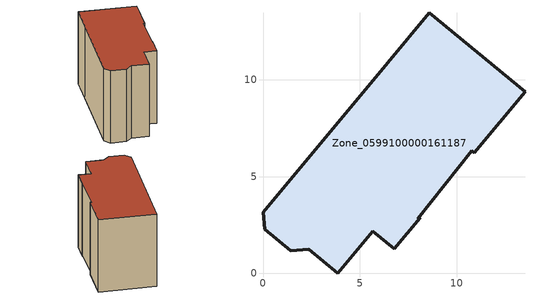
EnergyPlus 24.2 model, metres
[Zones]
Zone_0599100000161187
 floor ground (C_G): 10.76,6.34 7.98,2.81 8.11,2.88 6.76,1.26 5.66,2.17 3.85,0 2.36,1.24 1.44,1.16 0.09,2.29 0,3.15 6.43,10.86 8.56,13.46 13.51,9.38 10.89,6.23 z0
 wall outside (C_F): 0.09,2.29 1.44,1.16 2.36,1.24 3.85,0 5.66,2.17 6.76,1.26 8.11,2.88 7.98,2.81 10.76,6.34 10.89,6.23 13.51,9.38 8.56,13.46 6.43,10.86 0,3.15 0.09,2.29 z0:8.73
 roof outside (C_R): 7.98,2.81 10.76,6.34 10.89,6.23 13.51,9.38 8.56,13.46 6.43,10.86 0,3.15 0.09,2.29 1.44,1.16 2.36,1.24 3.85,0 5.66,2.17 6.76,1.26 8.11,2.88 z8.73
[BUILDING]
Pand.0599100000161187: North Axis=0; Terrain=City; Loads Convergence Tolerance Value=0.04; Temperature Convergence Tolerance Value=0.4; Solar Distribution=FullExterior; Maximum Number of Warmup Days=25; Minimum Number of Warmup Days=1
[Site:Location]
Rotterdam.The.Hague.AP_ZH_NLD Design_Conditions: Latitude=51.96; Longitude=4.45; Time Zone=1; Elevation=-4.5
[SITE:GROUNDTEMPERATURE:BUILDINGSURFACE]
18, 18, 18, 18, 18, 18, 18, 18, 18, 18, 18, 18
[MATERIAL] Thermal Absorptance=0.9; Solar Absorptance=0.7; Visible Absorptance=0.7
Name | Roughness | Thickness | Conductivity | Density | Specific Heat
G.TC.1946 | MediumSmooth | 0.15 | 1 | 540 | 1210
F.TC.1946 | Rough | 0.3 | 0.857143 | 1920 | 840
R.TC.1946 | MediumRough | 0.2 | 0.909091 | 1500 | 1000
[CONSTRUCTION]
C_G: G.TC.1946
C_F: F.TC.1946
C_R: R.TC.1946
[ZONE]
Zone_0599100000161187: Type=1; Multiplier=1; Ceiling Height=Autocalculate; Volume=Autocalculate; Floor Area=autocalculate; Part of Total Floor Area=Yes
[ZONEINFILTRATION:DESIGNFLOWRATE]
Infil_Zone_0599100000161187: Zone or ZoneList or Space or SpaceList=Zone_0599100000161187; Schedule=AlwaysOn; Design Flow Rate Calculation Method=Flow/Area; Flow Rate per Floor Area=0.003; Constant Term Coefficient=1; Temperature Term Coefficient=0; Velocity Term Coefficient=0; Velocity Squared Term Coefficient=0
[HVACTEMPLATE:ZONE:IDEALLOADSAIRSYSTEM]
Zone_0599100000161187: Maximum Heating Supply Air Temperature=50; Minimum Cooling Supply Air Temperature=13; Maximum Heating Supply Air Humidity Ratio=0.0156; Minimum Cooling Supply Air Humidity Ratio=0.0077; Heating Limit=NoLimit; Cooling Limit=NoLimit; Dehumidification Control Type=ConstantSensibleHeatRatio; Cooling Sensible Heat Ratio=0.7; Dehumidification Setpoint=60; Humidification Control Type=None; Humidification Setpoint=30; Outdoor Air Method=None; Outdoor Air Flow Rate per Person=0.00944; Outdoor Air Flow Rate per Zone Floor Area=0; Outdoor Air Flow Rate per Zone=0; Demand Controlled Ventilation Type=None; Outdoor Air Economizer Type=NoEconomizer; Heat Recovery Type=None; Sensible Heat Recovery Effectiveness=0.7; Latent Heat Recovery Effectiveness=0.65
[ZONECONTROL:THERMOSTAT]
ThermostatControl_Zone_0599100000161187: Zone or ZoneList=Zone_0599100000161187; Control Type Schedule=DualSetpointControlType; Control 1=Thermostat_Zone_0599100000161187; Temperature Difference Between Cutout And Setpoint=0
[THERMOSTATSETPOINT:DUALSETPOINT]
Thermostat_Zone_0599100000161187: Heating Setpoint Temperature Schedule=HeatingSetpoint_Zone_0599100000161187; Cooling Setpoint Temperature Schedule=CoolingSetpoint_Zone_0599100000161187
[SCHEDULE:COMPACT]
HeatingSetpoint_Zone_0599100000161187: Through: 12/31, For: AllDays, Until: 24:00, 21
CoolingSetpoint_Zone_0599100000161187: Through: 12/31, For: AllDays, Until: 24:00, 24
DualSetpointControlType: Through: 12/31, For: AllDays, Until: 24:00, 4
AlwaysOn: Through: 12/31, For: AllDays, Until: 24:00, 1
